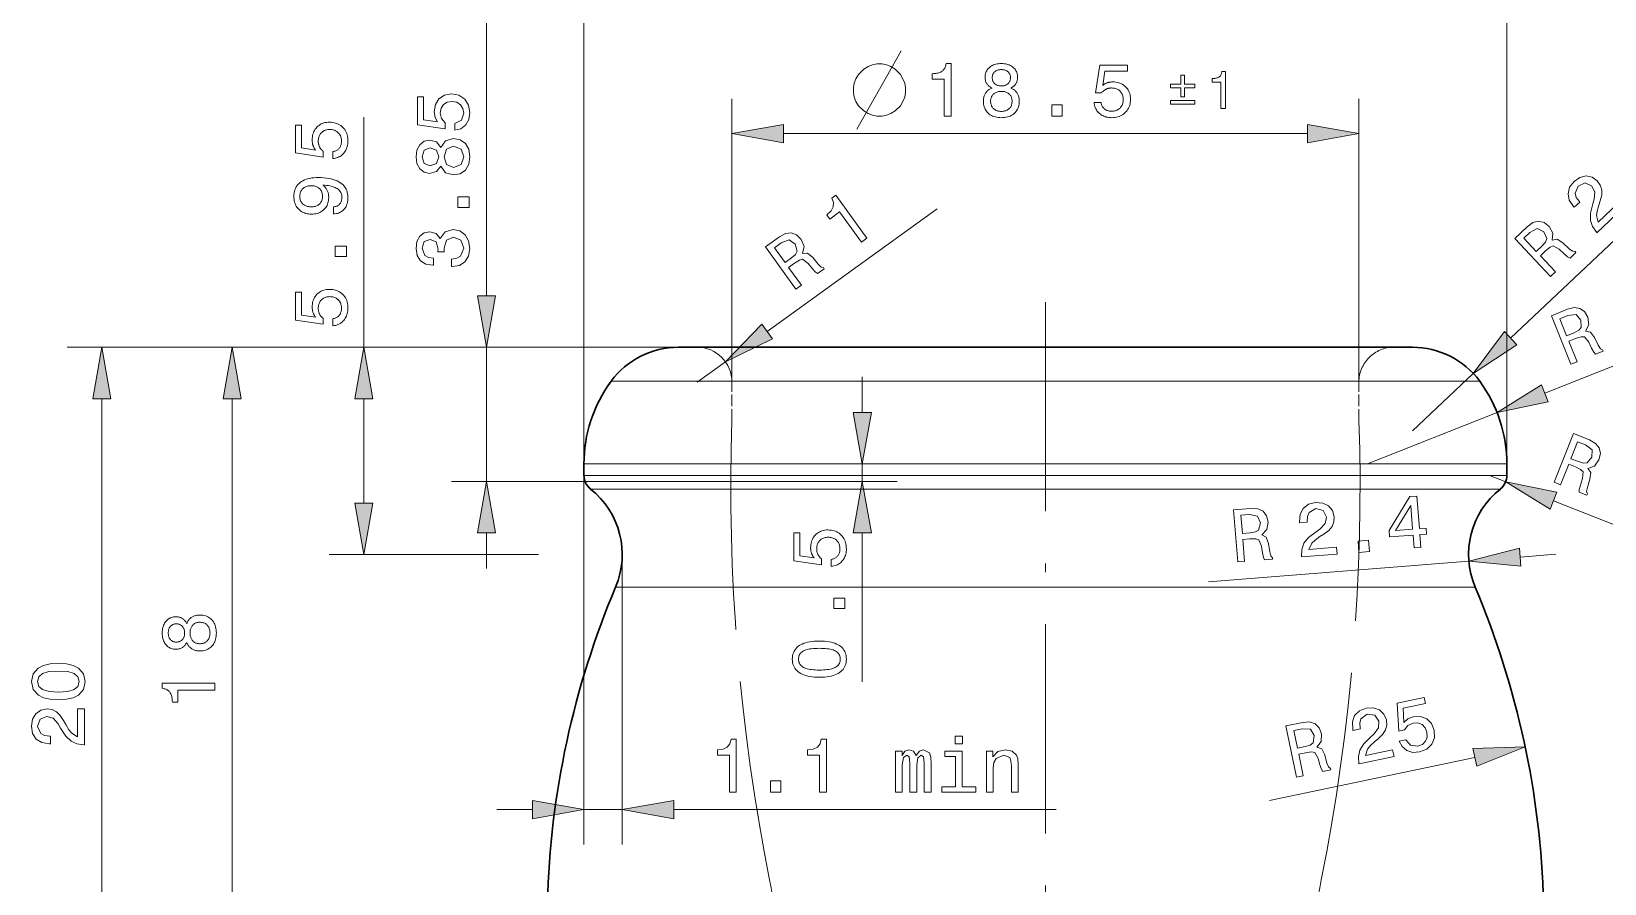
# Model space of a CAD drawing. Extents: x 0 to 420, y 0 to 594.
# Drawn here: x 281.1 to 371.4, y 472.5 to 521.4 of the extents above; entities that cross this region are included whole.
import ezdxf

# ---------------------------------------------------------------- set-up
doc = ezdxf.new("R2010")
doc.units = 0
doc.linetypes.add('DASHDOT', pattern=[18.5, 12, -3, 0.5, -3])
doc.linetypes.add('DASHED', pattern=[15, 12, -3])

msp = doc.modelspace()

# ---------------------------------------------------------------- linework, layer by layer
at = {"lineweight": 13}
for p, q in [((307.246, 506.255), (307.246, 533.715)), ((312.842, 496.601), (312.842, 525.061)), ((365.842, 496.601), (365.842, 525.061)), ((324.296, 515.565), (354.388, 515.565)), ((318.267, 503.301), (283.164, 503.301)), ((318.267, 503.301), (290.65, 503.301)), ((318.267, 503.301), (298.207, 503.301)), ((364.279, 501.351), (317.457, 501.351)), ((285.164, 466.255), (285.164, 500.347)), ((292.65, 470.255), (292.65, 500.347)), ((312.842, 495.949), (312.842, 474.759)), ((365.842, 496.601), (316.086, 496.601)), ((365.842, 495.949), (316.086, 495.949)), ((365.463, 495.164), (316.419, 495.164)), ((364.02, 489.534), (317.685, 489.534)), ((317.996, 476.759), (339.963, 476.759))]:
    msp.add_line(p, q, dxfattribs=at)
at = {"lineweight": 13, "ltscale": 0.406588}
for p, q in [((321.342, 501.301), (321.342, 517.565)), ((357.342, 501.301), (357.342, 517.565))]:
    msp.add_line(p, q, dxfattribs=at)
at = {"lineweight": 13, "ltscale": 0.330053}
msp.add_line((300.207, 503.301), (300.207, 516.503), dxfattribs=at)
at = {"lineweight": 13, "ltscale": 0.424964}
msp.add_line((366.055, 503.824), (378.416, 515.493), dxfattribs=at)
at = {"lineweight": 13, "ltscale": 0.301139}
for p, q in [((323.359, 504.2), (333.127, 511.249)), ((363.998, 479.758), (352.21, 477.281))]:
    msp.add_line(p, q, dxfattribs=at)
at = {"linetype": 'DASHDOT', "lineweight": 13}
msp.add_line((339.342, 505.898), (339.342, 461.373), dxfattribs=at)
at = {"lineweight": 13, "ltscale": 0.30114}
msp.add_line((368.017, 500.659), (379.206, 505.12), dxfattribs=at)
at = {"lineweight": 13, "ltscale": 0.325521}
msp.add_line((318.267, 503.301), (305.246, 503.301), dxfattribs=at)
at = {"lineweight": 13, "ltscale": 0.1925}
msp.add_line((307.246, 495.601), (307.246, 503.301), dxfattribs=at)
at = {"lineweight": 30, "ltscale": 0.064499}
msp.add_line((320.847, 503.301), (318.267, 503.301), dxfattribs=at)
at = {"lineweight": 30}
msp.add_line((360.417, 503.301), (320.847, 503.301), dxfattribs=at)
at = {"lineweight": 13, "ltscale": 0.05}
msp.add_line((319.342, 501.301), (320.964, 502.471), dxfattribs=at)
at = {"lineweight": 13, "ltscale": 0.076318}
msp.add_line((317.457, 501.351), (314.405, 501.351), dxfattribs=at)
at = {"lineweight": 13, "ltscale": 0.05114}
msp.add_line((328.827, 499.555), (328.827, 501.601), dxfattribs=at)
at = {"lineweight": 13, "ltscale": 0.12}
msp.add_line((360.417, 498.501), (363.907, 501.796), dxfattribs=at)
at = {"linetype": 'DASHED', "lineweight": 13, "ltscale": 0.055308}
for p, q in [((321.342, 499.089), (321.342, 501.301)), ((357.342, 499.089), (357.342, 501.301))]:
    msp.add_line(p, q, dxfattribs=at)
at = {"lineweight": 13, "ltscale": 0.149779}
msp.add_line((300.207, 494.355), (300.207, 500.347), dxfattribs=at)
at = {"lineweight": 13, "ltscale": 0.2}
msp.add_line((357.842, 496.601), (365.273, 499.564), dxfattribs=at)
at = {"lineweight": 13, "ltscale": 0.081101}
for p, q in [((316.086, 496.601), (312.842, 496.601)), ((316.086, 495.949), (312.842, 495.949))]:
    msp.add_line(p, q, dxfattribs=at)
at = {"lineweight": 30, "ltscale": 0.016312}
for p, q in [((312.842, 495.949), (312.842, 496.601)), ((365.842, 495.949), (365.842, 496.601))]:
    msp.add_line(p, q, dxfattribs=at)
at = {"lineweight": 13, "ltscale": 0.025}
for p, q in [((328.827, 495.601), (328.827, 496.601)), ((364.842, 495.949), (365.772, 495.581))]:
    msp.add_line(p, q, dxfattribs=at)
at = {"lineweight": 13, "ltscale": 0.189893}
msp.add_line((312.842, 495.601), (305.246, 495.601), dxfattribs=at)
at = {"lineweight": 13, "ltscale": 0.449615}
msp.add_line((312.842, 495.601), (330.827, 495.601), dxfattribs=at)
at = {"lineweight": 13, "ltscale": 0.079941}
msp.add_line((316.419, 495.164), (313.221, 495.164), dxfattribs=at)
at = {"lineweight": 13, "ltscale": 0.313847}
msp.add_line((368.519, 494.494), (380.193, 489.877), dxfattribs=at)
at = {"lineweight": 13, "ltscale": 0.051139}
for p, q in [((307.246, 490.601), (307.246, 492.647)), ((368.641, 491.417), (366.602, 491.256)), ((307.842, 476.759), (309.888, 476.759))]:
    msp.add_line(p, q, dxfattribs=at)
at = {"lineweight": 13, "ltscale": 0.213688}
msp.add_line((328.827, 484.099), (328.827, 492.647), dxfattribs=at)
at = {"lineweight": 13, "ltscale": 0.300869}
msp.add_line((310.242, 491.401), (298.207, 491.401), dxfattribs=at)
at = {"lineweight": 13, "ltscale": 0.416045}
msp.add_line((315.042, 491.401), (315.042, 474.759), dxfattribs=at)
at = {"lineweight": 13, "ltscale": 0.375}
msp.add_line((363.657, 491.024), (348.703, 489.845), dxfattribs=at)
at = {"lineweight": 13, "ltscale": 0.075526}
msp.add_line((317.685, 489.534), (314.664, 489.534), dxfattribs=at)
at = {"lineweight": 13, "ltscale": 0.055}
msp.add_line((312.842, 476.759), (315.042, 476.759), dxfattribs=at)
at = {"lineweight": 13}
for points in [[(328.513, 515.815), (330.213, 518.815), (331.063, 520.315)], [(372.505, 511.288), (371.01, 509.876), (371, 509.886), (370.753, 510.224), (370.632, 510.579), (370.637, 510.999), (370.765, 511.533), (370.846, 511.801), (370.884, 512.225), (370.706, 512.56), (370.327, 512.735), (369.922, 512.557), (369.754, 512.14), (369.825, 511.901), (369.999, 511.662), (370.024, 511.636), (369.707, 511.338), (369.665, 511.383), (369.423, 511.737), (369.348, 512.113), (369.438, 512.483), (369.693, 512.819), (370.028, 513.05), (370.385, 513.133), (370.731, 513.067), (371.029, 512.851), (371.199, 512.611), (371.284, 512.344), (371.283, 512.044), (371.198, 511.708), (371.112, 511.449), (371.019, 511.114), (370.985, 510.86), (371.074, 510.476), (372.236, 511.573)]]:
    msp.add_lwpolyline(points, dxfattribs=at)
for points in [[(329.963, 519.565), (329.663, 519.565), (329.413, 519.515), (329.163, 519.415), (328.913, 519.265), (328.613, 518.965), (328.463, 518.715), (328.363, 518.465), (328.313, 518.215), (328.313, 517.915), (328.363, 517.665), (328.463, 517.415), (328.613, 517.165), (328.913, 516.865), (329.163, 516.715), (329.413, 516.615), (329.663, 516.565), (329.963, 516.565), (330.213, 516.615), (330.463, 516.715), (330.713, 516.865), (331.013, 517.165), (331.163, 517.415), (331.263, 517.665), (331.313, 517.915), (331.313, 518.215), (331.263, 518.465), (331.163, 518.715), (331.013, 518.965), (330.713, 519.265), (330.463, 519.415), (330.213, 519.515)], [(333.536, 516.565), (333.536, 518.698), (332.836, 518.698), (332.836, 519.004), (332.911, 519.006), (332.983, 519.011), (333.05, 519.019), (333.113, 519.03), (333.173, 519.042), (333.228, 519.058), (333.279, 519.076), (333.327, 519.097), (333.37, 519.12), (333.41, 519.146), (333.446, 519.175), (333.479, 519.207), (333.509, 519.243), (333.536, 519.281), (333.56, 519.323), (333.581, 519.369), (333.599, 519.417), (333.614, 519.47), (333.626, 519.525), (333.635, 519.583), (333.928, 519.583), (333.928, 516.565)], [(336.275, 518.179), (336.236, 518.198), (336.2, 518.218), (336.165, 518.24), (336.132, 518.262), (336.101, 518.286), (336.073, 518.312), (336.046, 518.338), (336.021, 518.366), (335.998, 518.396), (335.978, 518.426), (335.959, 518.458), (335.942, 518.491), (335.927, 518.526), (335.914, 518.562), (335.903, 518.6), (335.894, 518.639), (335.887, 518.68), (335.882, 518.722), (335.879, 518.765), (335.878, 518.81), (335.881, 518.877), (335.889, 518.942), (335.902, 519.004), (335.92, 519.064), (335.943, 519.121), (335.971, 519.176), (336.005, 519.228), (336.044, 519.277), (336.088, 519.324), (336.137, 519.368), (336.19, 519.409), (336.246, 519.446), (336.306, 519.478), (336.368, 519.506), (336.434, 519.53), (336.503, 519.549), (336.575, 519.564), (336.65, 519.575), (336.729, 519.581), (336.81, 519.583), (336.892, 519.581), (336.971, 519.575), (337.046, 519.564), (337.118, 519.549), (337.187, 519.53), (337.253, 519.506), (337.316, 519.478), (337.375, 519.446), (337.431, 519.409), (337.484, 519.368), (337.533, 519.324), (337.576, 519.277), (337.615, 519.228), (337.648, 519.176), (337.676, 519.121), (337.699, 519.064), (337.717, 519.004), (337.73, 518.942), (337.737, 518.877), (337.74, 518.81), (337.739, 518.765), (337.736, 518.721), (337.731, 518.679), (337.725, 518.638), (337.716, 518.598), (337.705, 518.561), (337.693, 518.524), (337.678, 518.489), (337.661, 518.456), (337.643, 518.424), (337.623, 518.393), (337.6, 518.364), (337.576, 518.336), (337.549, 518.31), (337.52, 518.285), (337.49, 518.261), (337.457, 518.239), (337.422, 518.218), (337.385, 518.198), (337.346, 518.179), (337.394, 518.16), (337.44, 518.138), (337.483, 518.115), (337.524, 518.089), (337.562, 518.062), (337.598, 518.032), (337.632, 518.001), (337.663, 517.968), (337.692, 517.932), (337.718, 517.895), (337.742, 517.856), (337.763, 517.815), (337.782, 517.772), (337.798, 517.727), (337.812, 517.681), (337.823, 517.633), (337.832, 517.584), (337.838, 517.533), (337.842, 517.479), (337.843, 517.425), (337.841, 517.34), (337.832, 517.259), (337.818, 517.181), (337.799, 517.107), (337.773, 517.036), (337.743, 516.969), (337.706, 516.905), (337.665, 516.845), (337.617, 516.788), (337.564, 516.735), (337.506, 516.686), (337.444, 516.643), (337.379, 516.604), (337.309, 516.571), (337.236, 516.542), (337.159, 516.519), (337.077, 516.501), (336.992, 516.488), (336.903, 516.481), (336.81, 516.478), (336.717, 516.481), (336.628, 516.488), (336.543, 516.501), (336.462, 516.519), (336.385, 516.542), (336.312, 516.571), (336.242, 516.604), (336.177, 516.643), (336.115, 516.686), (336.058, 516.735), (336.005, 516.788), (335.957, 516.845), (335.916, 516.905), (335.88, 516.969), (335.849, 517.036), (335.824, 517.107), (335.804, 517.181), (335.791, 517.259), (335.782, 517.34), (335.779, 517.425), (335.781, 517.479), (335.784, 517.533), (335.791, 517.584), (335.799, 517.633), (335.811, 517.681), (335.825, 517.727), (335.841, 517.772), (335.86, 517.815), (335.881, 517.856), (335.905, 517.895), (335.931, 517.932), (335.96, 517.968), (335.991, 518.001), (336.024, 518.032), (336.06, 518.062), (336.098, 518.089), (336.139, 518.115), (336.182, 518.138), (336.227, 518.16)], [(342.138, 517.347), (342.538, 517.347), (342.547, 517.301), (342.558, 517.257), (342.571, 517.215), (342.587, 517.176), (342.605, 517.138), (342.626, 517.103), (342.649, 517.069), (342.675, 517.038), (342.703, 517.008), (342.733, 516.981), (342.766, 516.956), (342.801, 516.933), (342.837, 516.914), (342.875, 516.897), (342.914, 516.882), (342.956, 516.87), (342.999, 516.861), (343.044, 516.854), (343.091, 516.85), (343.139, 516.849), (343.198, 516.851), (343.255, 516.856), (343.309, 516.866), (343.361, 516.878), (343.411, 516.895), (343.458, 516.915), (343.503, 516.939), (343.546, 516.966), (343.586, 516.998), (343.624, 517.033), (343.659, 517.07), (343.69, 517.111), (343.718, 517.153), (343.741, 517.198), (343.762, 517.245), (343.778, 517.294), (343.791, 517.346), (343.8, 517.4), (343.806, 517.457), (343.807, 517.515), (343.806, 517.575), (343.8, 517.633), (343.791, 517.688), (343.778, 517.74), (343.762, 517.79), (343.742, 517.837), (343.719, 517.882), (343.691, 517.925), (343.661, 517.965), (343.626, 518.002), (343.589, 518.037), (343.549, 518.068), (343.506, 518.095), (343.461, 518.118), (343.414, 518.138), (343.364, 518.155), (343.311, 518.167), (343.257, 518.176), (343.199, 518.182), (343.139, 518.184), (343.104, 518.183), (343.07, 518.181), (343.037, 518.177), (343.004, 518.172), (342.972, 518.166), (342.94, 518.159), (342.909, 518.15), (342.879, 518.139), (342.849, 518.127), (342.82, 518.114), (342.791, 518.099), (342.763, 518.084), (342.736, 518.066), (342.71, 518.048), (342.685, 518.028), (342.66, 518.006), (342.636, 517.984), (342.612, 517.96), (342.59, 517.934), (342.568, 517.907), (342.224, 517.907), (342.46, 519.497), (344.063, 519.497), (344.063, 519.143), (342.749, 519.143), (342.629, 518.335), (342.651, 518.354), (342.674, 518.372), (342.697, 518.388), (342.721, 518.404), (342.746, 518.419), (342.772, 518.433), (342.799, 518.446), (342.826, 518.458), (342.854, 518.469), (342.883, 518.48), (342.913, 518.489), (342.943, 518.498), (342.973, 518.505), (343.004, 518.512), (343.036, 518.517), (343.068, 518.521), (343.101, 518.525), (343.134, 518.527), (343.168, 518.529), (343.202, 518.529), (343.293, 518.527), (343.38, 518.518), (343.463, 518.505), (343.543, 518.486), (343.619, 518.461), (343.692, 518.431), (343.76, 518.395), (343.826, 518.354), (343.887, 518.307), (343.946, 518.255), (343.999, 518.199), (344.047, 518.139), (344.089, 518.076), (344.126, 518.009), (344.157, 517.939), (344.182, 517.865), (344.202, 517.788), (344.216, 517.708), (344.224, 517.624), (344.227, 517.536), (344.224, 517.444), (344.215, 517.355), (344.2, 517.269), (344.179, 517.187), (344.152, 517.109), (344.12, 517.034), (344.081, 516.963), (344.036, 516.896), (343.985, 516.832), (343.929, 516.771), (343.867, 516.715), (343.802, 516.666), (343.734, 516.622), (343.661, 516.584), (343.585, 516.551), (343.506, 516.525), (343.423, 516.504), (343.336, 516.49), (343.246, 516.481), (343.152, 516.478), (343.069, 516.48), (342.988, 516.488), (342.911, 516.5), (342.836, 516.516), (342.764, 516.538), (342.695, 516.564), (342.629, 516.595), (342.566, 516.631), (342.506, 516.672), (342.449, 516.717), (342.395, 516.767), (342.347, 516.819), (342.303, 516.875), (342.265, 516.933), (342.231, 516.994), (342.203, 517.059), (342.179, 517.126), (342.16, 517.197), (342.147, 517.27)], [(336.29, 518.776), (336.291, 518.734), (336.295, 518.693), (336.302, 518.655), (336.312, 518.617), (336.325, 518.582), (336.341, 518.548), (336.359, 518.516), (336.381, 518.486), (336.405, 518.457), (336.432, 518.43), (336.461, 518.405), (336.493, 518.383), (336.526, 518.364), (336.561, 518.347), (336.598, 518.332), (336.636, 518.32), (336.677, 518.311), (336.72, 518.305), (336.764, 518.301), (336.81, 518.3), (336.857, 518.301), (336.902, 518.305), (336.945, 518.311), (336.986, 518.32), (337.025, 518.332), (337.062, 518.347), (337.097, 518.364), (337.13, 518.383), (337.161, 518.405), (337.191, 518.43), (337.218, 518.457), (337.242, 518.486), (337.263, 518.516), (337.282, 518.548), (337.298, 518.582), (337.31, 518.617), (337.32, 518.655), (337.327, 518.693), (337.332, 518.734), (337.333, 518.776), (337.332, 518.818), (337.328, 518.858), (337.321, 518.897), (337.311, 518.933), (337.298, 518.968), (337.283, 519.001), (337.265, 519.032), (337.244, 519.061), (337.22, 519.089), (337.194, 519.114), (337.165, 519.138), (337.134, 519.159), (337.101, 519.177), (337.066, 519.193), (337.029, 519.207), (336.989, 519.218), (336.948, 519.227), (336.904, 519.233), (336.858, 519.237), (336.81, 519.238), (336.763, 519.237), (336.717, 519.233), (336.674, 519.227), (336.633, 519.218), (336.594, 519.207), (336.557, 519.193), (336.521, 519.177), (336.488, 519.159), (336.458, 519.138), (336.429, 519.114), (336.402, 519.089), (336.379, 519.061), (336.358, 519.032), (336.34, 519.001), (336.324, 518.968), (336.312, 518.933), (336.302, 518.897), (336.295, 518.858), (336.291, 518.818)], [(347.116, 517.673), (347.116, 518.197), (346.516, 518.197), (346.516, 518.402), (347.116, 518.402), (347.116, 518.921), (347.324, 518.921), (347.324, 518.402), (347.923, 518.402), (347.923, 518.197), (347.324, 518.197), (347.324, 517.673)], [(349.406, 517.015), (349.406, 518.508), (348.916, 518.508), (348.916, 518.722), (348.969, 518.724), (349.018, 518.727), (349.065, 518.733), (349.11, 518.74), (349.151, 518.749), (349.19, 518.76), (349.226, 518.773), (349.259, 518.787), (349.29, 518.803), (349.317, 518.822), (349.343, 518.842), (349.366, 518.864), (349.387, 518.889), (349.406, 518.916), (349.422, 518.946), (349.437, 518.978), (349.45, 519.012), (349.46, 519.048), (349.469, 519.087), (349.475, 519.128), (349.68, 519.128), (349.68, 517.015)], [(305.439, 515.754), (305.439, 516.146), (305.809, 516.339), (305.942, 516.743), (305.896, 517.013), (305.757, 517.224), (305.542, 517.361), (305.269, 517.406), (304.992, 517.361), (304.777, 517.226), (304.64, 517.016), (304.594, 516.743), (304.664, 516.425), (304.873, 516.175), (304.873, 515.841), (303.29, 516.07), (303.29, 517.667), (303.638, 517.667), (303.638, 516.355), (304.441, 516.236), (304.296, 516.491), (304.246, 516.812), (304.314, 517.231), (304.519, 517.559), (304.835, 517.771), (305.235, 517.841), (305.661, 517.767), (305.998, 517.543), (306.217, 517.2), (306.29, 516.767), (306.231, 516.38), (306.055, 516.065), (305.784, 515.848)], [(336.195, 517.433), (336.196, 517.379), (336.201, 517.328), (336.21, 517.279), (336.221, 517.232), (336.236, 517.188), (336.254, 517.146), (336.276, 517.106), (336.301, 517.068), (336.329, 517.033), (336.36, 517), (336.395, 516.97), (336.431, 516.943), (336.47, 516.919), (336.512, 516.898), (336.555, 516.88), (336.602, 516.866), (336.65, 516.855), (336.701, 516.847), (336.755, 516.842), (336.81, 516.841), (336.866, 516.842), (336.92, 516.847), (336.971, 516.855), (337.02, 516.866), (337.067, 516.88), (337.111, 516.898), (337.152, 516.919), (337.191, 516.943), (337.228, 516.97), (337.263, 517), (337.294, 517.033), (337.322, 517.068), (337.347, 517.106), (337.368, 517.146), (337.387, 517.188), (337.402, 517.232), (337.413, 517.279), (337.421, 517.328), (337.426, 517.379), (337.428, 517.433), (337.426, 517.483), (337.421, 517.531), (337.413, 517.577), (337.402, 517.62), (337.387, 517.662), (337.369, 517.701), (337.347, 517.738), (337.323, 517.773), (337.295, 517.806), (337.264, 517.837), (337.229, 517.865), (337.193, 517.89), (337.154, 517.913), (337.112, 517.932), (337.068, 517.948), (337.021, 517.962), (336.972, 517.972), (336.921, 517.979), (336.867, 517.984), (336.81, 517.985), (336.754, 517.984), (336.701, 517.979), (336.649, 517.972), (336.6, 517.962), (336.554, 517.948), (336.51, 517.932), (336.469, 517.913), (336.43, 517.89), (336.393, 517.865), (336.359, 517.837), (336.328, 517.806), (336.3, 517.773), (336.275, 517.738), (336.254, 517.701), (336.236, 517.662), (336.221, 517.62), (336.21, 517.577), (336.201, 517.531), (336.196, 517.483)], [(339.711, 516.565), (339.711, 517.208), (340.308, 517.208), (340.308, 516.565)], [(346.516, 517.468), (347.923, 517.468), (347.923, 517.26), (346.516, 517.26)], [(298.425, 514.13), (298.425, 514.53), (298.471, 514.539), (298.515, 514.55), (298.556, 514.563), (298.596, 514.579), (298.633, 514.597), (298.669, 514.618), (298.703, 514.641), (298.734, 514.667), (298.763, 514.695), (298.791, 514.725), (298.816, 514.758), (298.838, 514.792), (298.858, 514.829), (298.875, 514.867), (298.89, 514.906), (298.901, 514.948), (298.911, 514.991), (298.917, 515.036), (298.921, 515.083), (298.923, 515.131), (298.921, 515.19), (298.915, 515.247), (298.906, 515.301), (298.893, 515.353), (298.877, 515.403), (298.857, 515.45), (298.833, 515.495), (298.805, 515.538), (298.774, 515.578), (298.739, 515.616), (298.701, 515.651), (298.661, 515.682), (298.619, 515.71), (298.574, 515.733), (298.527, 515.754), (298.477, 515.77), (298.426, 515.783), (298.371, 515.792), (298.315, 515.798), (298.256, 515.799), (298.196, 515.798), (298.139, 515.792), (298.084, 515.783), (298.032, 515.77), (297.982, 515.754), (297.934, 515.734), (297.889, 515.711), (297.847, 515.683), (297.807, 515.653), (297.769, 515.618), (297.735, 515.581), (297.704, 515.541), (297.677, 515.498), (297.653, 515.453), (297.633, 515.406), (297.617, 515.356), (297.604, 515.303), (297.595, 515.248), (297.59, 515.191), (297.588, 515.131), (297.589, 515.096), (297.591, 515.062), (297.594, 515.029), (297.599, 514.996), (297.605, 514.964), (297.613, 514.932), (297.622, 514.901), (297.633, 514.871), (297.644, 514.841), (297.658, 514.812), (297.672, 514.783), (297.688, 514.755), (297.705, 514.728), (297.724, 514.702), (297.744, 514.677), (297.765, 514.652), (297.788, 514.628), (297.812, 514.604), (297.838, 514.582), (297.864, 514.56), (297.864, 514.216), (296.275, 514.452), (296.275, 516.055), (296.629, 516.055), (296.629, 514.741), (297.436, 514.621), (297.418, 514.643), (297.4, 514.665), (297.383, 514.689), (297.368, 514.713), (297.353, 514.738), (297.339, 514.764), (297.326, 514.791), (297.314, 514.818), (297.302, 514.846), (297.292, 514.875), (297.282, 514.905), (297.274, 514.935), (297.267, 514.965), (297.26, 514.996), (297.255, 515.028), (297.25, 515.06), (297.247, 515.093), (297.244, 515.126), (297.243, 515.16), (297.242, 515.194), (297.245, 515.285), (297.253, 515.372), (297.267, 515.455), (297.286, 515.535), (297.311, 515.611), (297.341, 515.684), (297.377, 515.752), (297.418, 515.818), (297.464, 515.879), (297.516, 515.938), (297.573, 515.991), (297.633, 516.039), (297.696, 516.081), (297.763, 516.118), (297.833, 516.149), (297.907, 516.174), (297.984, 516.194), (298.064, 516.208), (298.148, 516.216), (298.235, 516.219), (298.328, 516.216), (298.417, 516.207), (298.503, 516.192), (298.584, 516.171), (298.663, 516.144), (298.737, 516.112), (298.809, 516.073), (298.876, 516.028), (298.94, 515.977), (299.001, 515.921), (299.056, 515.859), (299.106, 515.794), (299.15, 515.725), (299.188, 515.653), (299.22, 515.577), (299.247, 515.498), (299.267, 515.415), (299.282, 515.328), (299.291, 515.238), (299.294, 515.144), (299.291, 515.06), (299.284, 514.98), (299.272, 514.903), (299.255, 514.828), (299.234, 514.756), (299.207, 514.687), (299.176, 514.621), (299.14, 514.558), (299.1, 514.498), (299.054, 514.441), (299.005, 514.387), (298.953, 514.339), (298.897, 514.295), (298.839, 514.257), (298.777, 514.223), (298.713, 514.195), (298.645, 514.171), (298.575, 514.152), (298.502, 514.138)], [(324.296, 516.085), (321.342, 515.565), (324.296, 515.044)], [(354.388, 515.044), (357.342, 515.565), (354.388, 516.085)], [(304.623, 513.697), (304.374, 513.381), (303.985, 513.276), (303.67, 513.342), (303.42, 513.541), (303.257, 513.847), (303.203, 514.234), (303.257, 514.621), (303.42, 514.926), (303.67, 515.123), (303.985, 515.189), (304.376, 515.085), (304.623, 514.766), (304.902, 515.147), (305.362, 515.276), (305.743, 515.205), (306.038, 514.993), (306.227, 514.662), (306.29, 514.231), (306.227, 513.801), (306.038, 513.47), (305.743, 513.259), (305.362, 513.189), (304.902, 513.318)], [(304.021, 513.711), (304.374, 513.853), (304.507, 514.231), (304.374, 514.612), (304.021, 514.754), (303.676, 514.615), (303.551, 514.231), (303.676, 513.85)], [(305.357, 513.624), (305.785, 513.787), (305.942, 514.231), (305.785, 514.678), (305.357, 514.841), (304.958, 514.679), (304.811, 514.231), (304.958, 513.786)], [(298.465, 510.965), (298.465, 511.362), (298.509, 511.365), (298.551, 511.371), (298.592, 511.38), (298.63, 511.391), (298.666, 511.405), (298.7, 511.422), (298.732, 511.441), (298.763, 511.463), (298.791, 511.487), (298.817, 511.514), (298.841, 511.544), (298.863, 511.575), (298.882, 511.609), (298.898, 511.645), (298.912, 511.682), (298.923, 511.722), (298.932, 511.764), (298.939, 511.808), (298.942, 511.853), (298.944, 511.901), (298.941, 511.966), (298.933, 512.027), (298.919, 512.085), (298.901, 512.14), (298.876, 512.192), (298.847, 512.241), (298.812, 512.286), (298.772, 512.329), (298.726, 512.369), (298.675, 512.405), (298.618, 512.439), (298.556, 512.469), (298.488, 512.497), (298.415, 512.522), (298.336, 512.544), (298.251, 512.563), (298.161, 512.579), (298.065, 512.592), (297.963, 512.602), (297.856, 512.61), (297.888, 512.584), (297.918, 512.557), (297.947, 512.529), (297.975, 512.5), (298, 512.469), (298.024, 512.438), (298.047, 512.406), (298.068, 512.372), (298.087, 512.338), (298.105, 512.302), (298.121, 512.265), (298.135, 512.228), (298.148, 512.189), (298.159, 512.15), (298.168, 512.11), (298.175, 512.069), (298.181, 512.027), (298.186, 511.985), (298.188, 511.941), (298.189, 511.897), (298.186, 511.814), (298.178, 511.733), (298.164, 511.656), (298.145, 511.582), (298.121, 511.511), (298.091, 511.444), (298.055, 511.379), (298.014, 511.318), (297.968, 511.26), (297.916, 511.206), (297.86, 511.155), (297.8, 511.11), (297.736, 511.07), (297.67, 511.036), (297.599, 511.006), (297.526, 510.982), (297.448, 510.964), (297.368, 510.951), (297.284, 510.943), (297.196, 510.94), (297.108, 510.943), (297.023, 510.951), (296.942, 510.965), (296.864, 510.985), (296.789, 511.01), (296.718, 511.041), (296.65, 511.078), (296.586, 511.12), (296.525, 511.168), (296.468, 511.221), (296.414, 511.279), (296.367, 511.341), (296.325, 511.406), (296.289, 511.474), (296.258, 511.546), (296.233, 511.622), (296.213, 511.701), (296.199, 511.783), (296.191, 511.869), (296.188, 511.958), (296.192, 512.061), (296.203, 512.158), (296.221, 512.251), (296.247, 512.339), (296.279, 512.422), (296.32, 512.5), (296.367, 512.573), (296.422, 512.641), (296.484, 512.704), (296.553, 512.763), (296.629, 512.816), (296.712, 512.863), (296.801, 512.905), (296.896, 512.941), (296.998, 512.972), (297.107, 512.997), (297.222, 513.017), (297.343, 513.031), (297.471, 513.039), (297.605, 513.042), (297.764, 513.039), (297.915, 513.03), (298.058, 513.015), (298.195, 512.994), (298.323, 512.968), (298.445, 512.935), (298.558, 512.896), (298.665, 512.852), (298.764, 512.801), (298.855, 512.745), (298.938, 512.683), (299.013, 512.616), (299.079, 512.543), (299.136, 512.466), (299.184, 512.384), (299.223, 512.297), (299.254, 512.204), (299.276, 512.107), (299.289, 512.005), (299.294, 511.897), (299.291, 511.814), (299.285, 511.734), (299.273, 511.657), (299.258, 511.584), (299.237, 511.514), (299.212, 511.448), (299.183, 511.386), (299.149, 511.326), (299.111, 511.271), (299.068, 511.218), (299.021, 511.17), (298.972, 511.127), (298.919, 511.089), (298.863, 511.056), (298.805, 511.029), (298.743, 511.006), (298.678, 510.988), (298.61, 510.975), (298.539, 510.968)], [(297.192, 511.357), (297.249, 511.359), (297.303, 511.364), (297.356, 511.372), (297.406, 511.383), (297.453, 511.398), (297.499, 511.415), (297.542, 511.436), (297.582, 511.461), (297.621, 511.488), (297.657, 511.519), (297.69, 511.552), (297.719, 511.587), (297.745, 511.625), (297.768, 511.664), (297.787, 511.706), (297.803, 511.75), (297.815, 511.796), (297.824, 511.844), (297.829, 511.893), (297.831, 511.946), (297.829, 512.003), (297.824, 512.059), (297.815, 512.111), (297.803, 512.161), (297.788, 512.209), (297.769, 512.254), (297.746, 512.296), (297.721, 512.336), (297.691, 512.374), (297.659, 512.408), (297.623, 512.44), (297.585, 512.469), (297.544, 512.494), (297.501, 512.516), (297.455, 512.534), (297.407, 512.549), (297.356, 512.561), (297.302, 512.569), (297.246, 512.574), (297.188, 512.576), (297.128, 512.574), (297.072, 512.569), (297.018, 512.561), (296.966, 512.549), (296.917, 512.534), (296.87, 512.516), (296.826, 512.494), (296.784, 512.469), (296.745, 512.44), (296.708, 512.408), (296.674, 512.374), (296.644, 512.337), (296.617, 512.297), (296.594, 512.256), (296.574, 512.212), (296.558, 512.166), (296.546, 512.117), (296.537, 512.067), (296.532, 512.014), (296.53, 511.958), (296.532, 511.905), (296.537, 511.854), (296.546, 511.806), (296.559, 511.759), (296.575, 511.714), (296.595, 511.672), (296.619, 511.632), (296.646, 511.593), (296.677, 511.557), (296.712, 511.523), (296.75, 511.491), (296.79, 511.463), (296.832, 511.438), (296.876, 511.417), (296.923, 511.399), (296.972, 511.384), (297.024, 511.372), (297.077, 511.364), (297.133, 511.359)], [(306.246, 511.32), (305.594, 511.32), (305.594, 511.928), (306.246, 511.928)], [(328.774, 509.341), (327.527, 511.069), (326.963, 510.661), (326.785, 510.908), (327.032, 511.137), (327.16, 511.363), (327.172, 511.602), (327.073, 511.867), (327.31, 512.038), (329.091, 509.57)], [(368.346, 507.362), (366.286, 509.543), (367.006, 510.222), (367.332, 510.455), (367.657, 510.534), (367.972, 510.458), (368.271, 510.228), (368.484, 509.849), (368.44, 509.444), (368.729, 509.499), (369.06, 509.286), (369.417, 508.957), (369.605, 508.817), (369.75, 508.8), (369.806, 508.741), (369.464, 508.417), (369.328, 508.488), (369.127, 508.657), (368.846, 508.923), (368.498, 509.118), (368.322, 509.042), (368.062, 508.828), (367.765, 508.547), (368.63, 507.63)], [(305.246, 507.928), (305.246, 508.363), (305.54, 508.409), (305.76, 508.535), (305.942, 508.998), (305.783, 509.456), (305.346, 509.624), (304.952, 509.457), (304.811, 508.988), (304.813, 508.9), (304.82, 508.778), (304.46, 508.778), (304.463, 508.864), (304.464, 508.94), (304.352, 509.358), (304.01, 509.493), (303.669, 509.362), (303.551, 508.983), (303.716, 508.56), (303.921, 508.452), (304.203, 508.416), (304.203, 508.004), (304.173, 508.004), (303.774, 508.069), (303.466, 508.262), (303.269, 508.565), (303.203, 508.957), (303.255, 509.367), (303.412, 509.674), (303.663, 509.865), (303.996, 509.928), (304.361, 509.829), (304.591, 509.538), (304.868, 509.926), (305.332, 510.059), (305.722, 509.984), (306.027, 509.759), (306.224, 509.409), (306.29, 508.962), (306.221, 508.538), (306.014, 508.209), (305.691, 507.998), (305.277, 507.928)], [(325.017, 506.63), (323.261, 509.063), (324.064, 509.641), (324.418, 509.829), (324.75, 509.865), (325.053, 509.749), (325.318, 509.481), (325.48, 509.078), (325.384, 508.682), (325.677, 508.698), (325.977, 508.444), (326.288, 508.071), (326.456, 507.907), (326.598, 507.872), (326.646, 507.805), (326.264, 507.53), (326.139, 507.618), (325.961, 507.812), (325.718, 508.113), (325.398, 508.351), (325.213, 508.299), (324.928, 508.121), (324.597, 507.881), (325.334, 506.859)], [(324.177, 509.295), (323.782, 509.009), (324.393, 508.163), (324.765, 508.432), (324.989, 508.631), (325.091, 508.817), (324.967, 509.225), (324.624, 509.468)], [(367.164, 509.893), (366.81, 509.559), (367.526, 508.8), (367.86, 509.115), (368.055, 509.342), (368.132, 509.539), (367.956, 509.928), (367.584, 510.124)], [(299.207, 508.505), (298.564, 508.505), (298.564, 509.102), (299.207, 509.102)], [(298.425, 504.535), (298.425, 504.936), (298.471, 504.944), (298.515, 504.955), (298.556, 504.968), (298.596, 504.984), (298.633, 505.002), (298.669, 505.023), (298.703, 505.046), (298.734, 505.072), (298.763, 505.1), (298.791, 505.131), (298.816, 505.163), (298.838, 505.198), (298.858, 505.234), (298.875, 505.272), (298.89, 505.312), (298.901, 505.353), (298.911, 505.396), (298.917, 505.441), (298.921, 505.488), (298.923, 505.537), (298.921, 505.596), (298.915, 505.652), (298.906, 505.707), (298.893, 505.759), (298.877, 505.809), (298.857, 505.856), (298.833, 505.901), (298.805, 505.943), (298.774, 505.984), (298.739, 506.021), (298.701, 506.056), (298.661, 506.088), (298.619, 506.115), (298.574, 506.139), (298.527, 506.159), (298.477, 506.176), (298.426, 506.188), (298.371, 506.198), (298.315, 506.203), (298.256, 506.205), (298.196, 506.203), (298.139, 506.198), (298.084, 506.189), (298.032, 506.176), (297.982, 506.16), (297.934, 506.14), (297.889, 506.116), (297.847, 506.089), (297.807, 506.058), (297.769, 506.024), (297.735, 505.986), (297.704, 505.946), (297.677, 505.904), (297.653, 505.859), (297.633, 505.811), (297.617, 505.761), (297.604, 505.709), (297.595, 505.654), (297.59, 505.596), (297.588, 505.537), (297.589, 505.502), (297.591, 505.468), (297.594, 505.434), (297.599, 505.401), (297.605, 505.369), (297.613, 505.338), (297.622, 505.307), (297.633, 505.276), (297.644, 505.246), (297.658, 505.217), (297.672, 505.189), (297.688, 505.161), (297.705, 505.134), (297.724, 505.108), (297.744, 505.082), (297.765, 505.057), (297.788, 505.033), (297.812, 505.01), (297.838, 504.987), (297.864, 504.965), (297.864, 504.622), (296.275, 504.858), (296.275, 506.46), (296.629, 506.46), (296.629, 505.147), (297.436, 505.026), (297.418, 505.048), (297.4, 505.071), (297.383, 505.094), (297.368, 505.119), (297.353, 505.144), (297.339, 505.169), (297.326, 505.196), (297.314, 505.223), (297.302, 505.252), (297.292, 505.28), (297.282, 505.31), (297.274, 505.34), (297.267, 505.371), (297.26, 505.402), (297.255, 505.434), (297.25, 505.466), (297.247, 505.498), (297.244, 505.532), (297.243, 505.566), (297.242, 505.6), (297.245, 505.69), (297.253, 505.777), (297.267, 505.861), (297.286, 505.94), (297.311, 506.016), (297.341, 506.089), (297.377, 506.158), (297.418, 506.223), (297.464, 506.285), (297.516, 506.343), (297.573, 506.396), (297.633, 506.444), (297.696, 506.487), (297.763, 506.523), (297.833, 506.554), (297.907, 506.579), (297.984, 506.599), (298.064, 506.613), (298.148, 506.622), (298.235, 506.624), (298.328, 506.621), (298.417, 506.612), (298.503, 506.598), (298.584, 506.577), (298.663, 506.55), (298.737, 506.517), (298.809, 506.478), (298.876, 506.434), (298.94, 506.383), (299.001, 506.326), (299.056, 506.265), (299.106, 506.2), (299.15, 506.131), (299.188, 506.059), (299.22, 505.983), (299.247, 505.903), (299.267, 505.82), (299.282, 505.733), (299.291, 505.643), (299.294, 505.549), (299.291, 505.466), (299.284, 505.386), (299.272, 505.308), (299.255, 505.233), (299.234, 505.162), (299.207, 505.093), (299.176, 505.027), (299.14, 504.964), (299.1, 504.903), (299.054, 504.846), (299.005, 504.793), (298.953, 504.744), (298.897, 504.701), (298.839, 504.662), (298.777, 504.629), (298.713, 504.6), (298.645, 504.576), (298.575, 504.558), (298.502, 504.544)], [(306.725, 506.255), (307.246, 503.301), (307.767, 506.255)], [(369.502, 502.327), (368.391, 505.114), (369.31, 505.48), (369.699, 505.576), (370.03, 505.53), (370.295, 505.344), (370.488, 505.02), (370.547, 504.589), (370.357, 504.228), (370.645, 504.173), (370.875, 503.854), (371.085, 503.416), (371.209, 503.216), (371.338, 503.148), (371.368, 503.071), (370.931, 502.897), (370.83, 503.013), (370.706, 503.244), (370.543, 503.595), (370.291, 503.904), (370.099, 503.899), (369.779, 503.795), (369.399, 503.643), (369.866, 502.472)], [(369.336, 505.116), (368.883, 504.936), (369.27, 503.966), (369.696, 504.137), (369.962, 504.275), (370.106, 504.43), (370.085, 504.857), (369.811, 505.176)], [(323.055, 504.623), (320.964, 502.471), (323.664, 503.778)], [(365.698, 504.203), (363.907, 501.796), (366.413, 503.445)], [(285.685, 500.347), (285.164, 503.301), (284.643, 500.347)], [(293.171, 500.347), (292.65, 503.301), (292.129, 500.347)], [(300.728, 500.347), (300.207, 503.301), (299.686, 500.347)], [(367.824, 501.142), (365.273, 499.564), (368.21, 500.175)], [(328.306, 499.555), (328.827, 496.601), (329.347, 499.555)], [(368.561, 495.553), (369.664, 498.343), (370.584, 497.979), (370.933, 497.781), (371.142, 497.521), (371.207, 497.203), (371.125, 496.836), (370.872, 496.482), (370.487, 496.35), (370.659, 496.112), (370.607, 495.722), (370.459, 495.259), (370.412, 495.029), (370.459, 494.891), (370.429, 494.814), (369.991, 494.987), (369.997, 495.141), (370.065, 495.394), (370.187, 495.761), (370.216, 496.159), (370.073, 496.287), (369.769, 496.431), (369.388, 496.582), (368.925, 495.409)], [(370.353, 497.696), (369.9, 497.875), (369.516, 496.905), (369.943, 496.736), (370.231, 496.655), (370.443, 496.669), (370.72, 496.994), (370.74, 497.414)], [(307.767, 492.647), (307.246, 495.601), (306.725, 492.647)], [(329.347, 492.647), (328.827, 495.601), (328.306, 492.647)], [(368.711, 494.978), (365.772, 495.581), (368.328, 494.01)], [(299.686, 494.355), (300.207, 491.401), (300.728, 494.355)], [(354.037, 491.269), (354.036, 491.282), (354.055, 491.701), (354.184, 492.053), (354.451, 492.377), (354.885, 492.712), (355.116, 492.87), (355.412, 493.176), (355.484, 493.549), (355.298, 493.924), (354.871, 494.038), (354.478, 493.819), (354.384, 493.589), (354.37, 493.294), (354.373, 493.258), (353.939, 493.224), (353.935, 493.285), (353.969, 493.713), (354.146, 494.053), (354.448, 494.285), (354.857, 494.386), (355.263, 494.356), (355.594, 494.197), (355.821, 493.929), (355.918, 493.573), (355.9, 493.28), (355.798, 493.018), (355.609, 492.785), (355.333, 492.577), (355.103, 492.429), (354.821, 492.227), (354.635, 492.05), (354.463, 491.695), (356.056, 491.82), (356.087, 491.43)], [(360.508, 491.779), (360.45, 492.516), (359.106, 492.41), (359.076, 492.792), (360.267, 494.725), (360.666, 494.757), (360.813, 492.893), (361.203, 492.924), (361.23, 492.577), (360.84, 492.546), (360.898, 491.809)], [(359.449, 492.786), (360.423, 492.862), (360.316, 494.219)], [(350.385, 490.981), (350.149, 493.971), (351.135, 494.049), (351.536, 494.025), (351.838, 493.883), (352.036, 493.627), (352.124, 493.26), (352.053, 492.831), (351.764, 492.543), (352.024, 492.405), (352.148, 492.032), (352.219, 491.551), (352.278, 491.324), (352.381, 491.221), (352.388, 491.139), (351.918, 491.102), (351.857, 491.242), (351.806, 491.5), (351.754, 491.883), (351.605, 492.253), (351.42, 492.305), (351.084, 492.301), (350.676, 492.268), (350.775, 491.012)], [(351.052, 493.694), (350.567, 493.656), (350.649, 492.615), (351.106, 492.651), (351.401, 492.705), (351.585, 492.811), (351.691, 493.224), (351.524, 493.61)], [(327.044, 490.725), (327.044, 491.126), (327.09, 491.134), (327.134, 491.145), (327.176, 491.158), (327.215, 491.174), (327.253, 491.192), (327.288, 491.213), (327.322, 491.236), (327.353, 491.262), (327.383, 491.29), (327.41, 491.321), (327.435, 491.353), (327.458, 491.388), (327.477, 491.424), (327.495, 491.462), (327.509, 491.502), (327.521, 491.543), (327.53, 491.586), (327.537, 491.631), (327.541, 491.678), (327.542, 491.727), (327.54, 491.786), (327.535, 491.842), (327.525, 491.897), (327.513, 491.949), (327.496, 491.999), (327.476, 492.046), (327.452, 492.091), (327.425, 492.133), (327.393, 492.174), (327.359, 492.212), (327.321, 492.246), (327.281, 492.278), (327.238, 492.305), (327.193, 492.329), (327.146, 492.349), (327.097, 492.366), (327.045, 492.378), (326.991, 492.388), (326.934, 492.393), (326.876, 492.395), (326.816, 492.393), (326.758, 492.388), (326.704, 492.379), (326.651, 492.366), (326.601, 492.35), (326.554, 492.33), (326.509, 492.306), (326.466, 492.279), (326.426, 492.248), (326.389, 492.214), (326.354, 492.176), (326.323, 492.136), (326.296, 492.094), (326.273, 492.049), (326.253, 492.001), (326.236, 491.951), (326.224, 491.899), (326.215, 491.844), (326.209, 491.786), (326.207, 491.727), (326.208, 491.692), (326.21, 491.658), (326.214, 491.624), (326.219, 491.592), (326.225, 491.559), (326.232, 491.528), (326.242, 491.497), (326.252, 491.466), (326.264, 491.436), (326.277, 491.407), (326.292, 491.379), (326.308, 491.351), (326.325, 491.324), (326.343, 491.298), (326.363, 491.272), (326.385, 491.247), (326.407, 491.223), (326.431, 491.2), (326.457, 491.177), (326.484, 491.155), (326.484, 490.812), (324.894, 491.048), (324.894, 492.65), (325.248, 492.65), (325.248, 491.337), (326.056, 491.216), (326.037, 491.238), (326.02, 491.261), (326.003, 491.284), (325.987, 491.309), (325.972, 491.334), (325.958, 491.359), (325.945, 491.386), (325.933, 491.413), (325.922, 491.442), (325.911, 491.47), (325.902, 491.5), (325.893, 491.53), (325.886, 491.561), (325.88, 491.592), (325.874, 491.624), (325.87, 491.656), (325.866, 491.689), (325.864, 491.722), (325.862, 491.756), (325.862, 491.79), (325.864, 491.88), (325.873, 491.967), (325.886, 492.051), (325.906, 492.13), (325.93, 492.207), (325.96, 492.279), (325.996, 492.348), (326.037, 492.413), (326.084, 492.475), (326.136, 492.533), (326.192, 492.586), (326.252, 492.634), (326.316, 492.677), (326.382, 492.713), (326.453, 492.744), (326.526, 492.769), (326.603, 492.789), (326.684, 492.803), (326.767, 492.812), (326.855, 492.814), (326.947, 492.811), (327.036, 492.803), (327.122, 492.788), (327.204, 492.767), (327.282, 492.74), (327.357, 492.707), (327.428, 492.668), (327.496, 492.624), (327.56, 492.573), (327.62, 492.516), (327.676, 492.455), (327.725, 492.39), (327.769, 492.321), (327.807, 492.249), (327.84, 492.173), (327.866, 492.093), (327.887, 492.01), (327.901, 491.923), (327.91, 491.833), (327.913, 491.739), (327.911, 491.656), (327.903, 491.576), (327.891, 491.498), (327.875, 491.423), (327.853, 491.352), (327.827, 491.283), (327.796, 491.217), (327.76, 491.154), (327.719, 491.093), (327.674, 491.036), (327.624, 490.983), (327.572, 490.934), (327.517, 490.891), (327.458, 490.852), (327.397, 490.819), (327.332, 490.79), (327.265, 490.766), (327.194, 490.748), (327.121, 490.734)], [(357.344, 491.529), (357.293, 492.179), (357.899, 492.227), (357.951, 491.577)], [(366.561, 491.775), (363.657, 491.024), (366.643, 490.737)], [(327.827, 488.299), (327.184, 488.299), (327.184, 488.895), (327.827, 488.895)], [(290.035, 486.363), (290.016, 486.324), (289.996, 486.288), (289.975, 486.253), (289.952, 486.22), (289.928, 486.19), (289.903, 486.161), (289.876, 486.134), (289.848, 486.109), (289.819, 486.086), (289.788, 486.066), (289.757, 486.047), (289.723, 486.03), (289.688, 486.015), (289.652, 486.002), (289.615, 485.991), (289.575, 485.982), (289.535, 485.975), (289.493, 485.971), (289.45, 485.968), (289.405, 485.967), (289.337, 485.969), (289.272, 485.977), (289.21, 485.99), (289.15, 486.008), (289.093, 486.031), (289.039, 486.06), (288.987, 486.093), (288.937, 486.132), (288.89, 486.176), (288.846, 486.225), (288.805, 486.278), (288.769, 486.334), (288.736, 486.394), (288.708, 486.457), (288.685, 486.522), (288.665, 486.591), (288.65, 486.663), (288.64, 486.739), (288.633, 486.817), (288.631, 486.898), (288.633, 486.98), (288.64, 487.059), (288.65, 487.134), (288.665, 487.207), (288.685, 487.276), (288.708, 487.341), (288.736, 487.404), (288.769, 487.463), (288.805, 487.519), (288.846, 487.572), (288.89, 487.621), (288.937, 487.664), (288.987, 487.703), (289.039, 487.736), (289.093, 487.764), (289.15, 487.787), (289.21, 487.805), (289.272, 487.818), (289.337, 487.826), (289.405, 487.828), (289.45, 487.827), (289.494, 487.824), (289.536, 487.819), (289.577, 487.813), (289.616, 487.804), (289.654, 487.793), (289.69, 487.781), (289.725, 487.766), (289.759, 487.75), (289.791, 487.731), (289.821, 487.711), (289.85, 487.688), (289.878, 487.664), (289.905, 487.637), (289.93, 487.608), (289.954, 487.578), (289.976, 487.545), (289.997, 487.51), (290.017, 487.473), (290.035, 487.434), (290.055, 487.482), (290.076, 487.528), (290.1, 487.571), (290.125, 487.612), (290.153, 487.65), (290.182, 487.686), (290.214, 487.72), (290.247, 487.751), (290.282, 487.78), (290.32, 487.806), (290.359, 487.83), (290.4, 487.851), (290.443, 487.87), (290.487, 487.886), (290.533, 487.9), (290.581, 487.911), (290.631, 487.92), (290.682, 487.926), (290.735, 487.93), (290.79, 487.931), (290.875, 487.929), (290.956, 487.92), (291.033, 487.906), (291.108, 487.887), (291.178, 487.862), (291.246, 487.831), (291.309, 487.795), (291.369, 487.753), (291.426, 487.705), (291.479, 487.652), (291.528, 487.594), (291.572, 487.533), (291.61, 487.467), (291.644, 487.397), (291.672, 487.324), (291.695, 487.247), (291.713, 487.165), (291.726, 487.08), (291.734, 486.991), (291.736, 486.898), (291.734, 486.805), (291.726, 486.716), (291.713, 486.631), (291.695, 486.55), (291.672, 486.473), (291.644, 486.4), (291.61, 486.33), (291.572, 486.265), (291.528, 486.203), (291.479, 486.146), (291.426, 486.093), (291.369, 486.046), (291.309, 486.004), (291.246, 485.968), (291.178, 485.937), (291.108, 485.912), (291.033, 485.893), (290.956, 485.879), (290.875, 485.87), (290.79, 485.867), (290.735, 485.869), (290.682, 485.872), (290.631, 485.879), (290.581, 485.888), (290.533, 485.899), (290.487, 485.913), (290.443, 485.929), (290.4, 485.948), (290.359, 485.969), (290.32, 485.993), (290.282, 486.019), (290.247, 486.048), (290.214, 486.079), (290.182, 486.112), (290.153, 486.148), (290.125, 486.186), (290.1, 486.227), (290.076, 486.27), (290.055, 486.315)], [(289.439, 486.378), (289.481, 486.379), (289.521, 486.383), (289.56, 486.39), (289.597, 486.4), (289.632, 486.413), (289.666, 486.429), (289.698, 486.447), (289.729, 486.469), (289.757, 486.493), (289.784, 486.52), (289.809, 486.549), (289.831, 486.581), (289.851, 486.614), (289.868, 486.649), (289.882, 486.686), (289.894, 486.725), (289.903, 486.765), (289.91, 486.808), (289.914, 486.852), (289.915, 486.898), (289.914, 486.945), (289.91, 486.99), (289.903, 487.033), (289.894, 487.074), (289.882, 487.113), (289.868, 487.15), (289.851, 487.185), (289.831, 487.218), (289.809, 487.25), (289.784, 487.279), (289.757, 487.306), (289.729, 487.33), (289.698, 487.352), (289.666, 487.37), (289.632, 487.386), (289.597, 487.398), (289.56, 487.408), (289.521, 487.416), (289.481, 487.42), (289.439, 487.421), (289.396, 487.42), (289.356, 487.416), (289.318, 487.409), (289.281, 487.399), (289.246, 487.386), (289.214, 487.371), (289.182, 487.353), (289.153, 487.332), (289.126, 487.309), (289.1, 487.282), (289.077, 487.253), (289.056, 487.222), (289.037, 487.189), (289.021, 487.154), (289.008, 487.117), (288.997, 487.077), (288.988, 487.036), (288.982, 486.992), (288.978, 486.946), (288.977, 486.898), (288.978, 486.851), (288.982, 486.806), (288.988, 486.762), (288.997, 486.721), (289.008, 486.682), (289.021, 486.645), (289.037, 486.61), (289.056, 486.577), (289.077, 486.546), (289.1, 486.517), (289.126, 486.49), (289.153, 486.467), (289.182, 486.446), (289.214, 486.428), (289.246, 486.412), (289.281, 486.4), (289.318, 486.39), (289.356, 486.383), (289.396, 486.379)], [(290.781, 486.283), (290.835, 486.284), (290.887, 486.289), (290.936, 486.298), (290.982, 486.309), (291.027, 486.324), (291.069, 486.342), (291.109, 486.364), (291.146, 486.389), (291.182, 486.417), (291.215, 486.448), (291.245, 486.483), (291.272, 486.519), (291.296, 486.558), (291.317, 486.6), (291.334, 486.644), (291.348, 486.69), (291.36, 486.738), (291.368, 486.789), (291.372, 486.843), (291.374, 486.898), (291.372, 486.955), (291.368, 487.008), (291.36, 487.06), (291.348, 487.108), (291.334, 487.155), (291.317, 487.199), (291.296, 487.24), (291.272, 487.28), (291.245, 487.316), (291.215, 487.351), (291.182, 487.382), (291.146, 487.41), (291.109, 487.435), (291.069, 487.457), (291.027, 487.475), (290.982, 487.49), (290.936, 487.501), (290.887, 487.509), (290.835, 487.514), (290.781, 487.516), (290.732, 487.514), (290.684, 487.51), (290.638, 487.501), (290.594, 487.49), (290.553, 487.475), (290.514, 487.457), (290.477, 487.436), (290.441, 487.411), (290.409, 487.383), (290.378, 487.352), (290.349, 487.318), (290.324, 487.281), (290.302, 487.242), (290.283, 487.2), (290.266, 487.156), (290.253, 487.11), (290.242, 487.06), (290.235, 487.009), (290.231, 486.955), (290.229, 486.898), (290.231, 486.842), (290.235, 486.789), (290.242, 486.737), (290.253, 486.689), (290.266, 486.642), (290.283, 486.598), (290.302, 486.557), (290.324, 486.518), (290.349, 486.481), (290.378, 486.447), (290.409, 486.416), (290.441, 486.388), (290.477, 486.363), (290.514, 486.342), (290.553, 486.324), (290.594, 486.309), (290.638, 486.298), (290.684, 486.289), (290.732, 486.284)], [(326.363, 484.358), (326.215, 484.361), (326.074, 484.369), (325.94, 484.382), (325.813, 484.401), (325.693, 484.425), (325.581, 484.454), (325.476, 484.489), (325.378, 484.528), (325.288, 484.574), (325.205, 484.624), (325.129, 484.68), (325.062, 484.74), (325.002, 484.805), (324.951, 484.875), (324.907, 484.95), (324.871, 485.03), (324.843, 485.115), (324.823, 485.204), (324.812, 485.299), (324.808, 485.398), (324.811, 485.498), (324.823, 485.593), (324.843, 485.683), (324.871, 485.768), (324.906, 485.848), (324.949, 485.923), (325.001, 485.993), (325.06, 486.058), (325.127, 486.118), (325.202, 486.173), (325.284, 486.222), (325.374, 486.267), (325.472, 486.306), (325.577, 486.34), (325.689, 486.369), (325.809, 486.393), (325.937, 486.411), (326.071, 486.424), (326.214, 486.432), (326.363, 486.435), (326.513, 486.432), (326.655, 486.424), (326.789, 486.411), (326.916, 486.393), (327.035, 486.369), (327.147, 486.34), (327.252, 486.306), (327.349, 486.267), (327.439, 486.222), (327.521, 486.173), (327.595, 486.118), (327.662, 486.058), (327.721, 485.993), (327.772, 485.923), (327.815, 485.848), (327.85, 485.768), (327.878, 485.683), (327.897, 485.593), (327.909, 485.498), (327.913, 485.398), (327.909, 485.299), (327.897, 485.204), (327.878, 485.115), (327.85, 485.03), (327.814, 484.95), (327.771, 484.875), (327.72, 484.805), (327.661, 484.74), (327.594, 484.68), (327.519, 484.624), (327.436, 484.574), (327.346, 484.528), (327.249, 484.489), (327.145, 484.454), (327.033, 484.425), (326.914, 484.401), (326.787, 484.382), (326.653, 484.369), (326.512, 484.361)], [(326.363, 484.772), (326.484, 484.773), (326.598, 484.778), (326.705, 484.785), (326.806, 484.796), (326.9, 484.81), (326.988, 484.826), (327.068, 484.846), (327.143, 484.869), (327.21, 484.895), (327.271, 484.923), (327.326, 484.955), (327.375, 484.991), (327.418, 485.03), (327.455, 485.072), (327.487, 485.118), (327.513, 485.167), (327.533, 485.22), (327.547, 485.276), (327.556, 485.335), (327.559, 485.398), (327.556, 485.461), (327.547, 485.521), (327.533, 485.577), (327.513, 485.629), (327.488, 485.678), (327.456, 485.724), (327.419, 485.766), (327.377, 485.805), (327.328, 485.84), (327.274, 485.871), (327.214, 485.899), (327.147, 485.925), (327.073, 485.947), (326.992, 485.966), (326.904, 485.983), (326.81, 485.996), (326.708, 486.006), (326.6, 486.014), (326.485, 486.018), (326.363, 486.02), (326.241, 486.018), (326.126, 486.014), (326.017, 486.006), (325.916, 485.996), (325.821, 485.983), (325.733, 485.966), (325.652, 485.947), (325.578, 485.925), (325.511, 485.899), (325.451, 485.871), (325.396, 485.84), (325.348, 485.805), (325.305, 485.766), (325.268, 485.724), (325.237, 485.678), (325.211, 485.629), (325.192, 485.577), (325.177, 485.521), (325.169, 485.461), (325.166, 485.398), (325.169, 485.335), (325.177, 485.276), (325.192, 485.22), (325.212, 485.167), (325.238, 485.118), (325.27, 485.072), (325.307, 485.03), (325.35, 484.991), (325.399, 484.955), (325.454, 484.923), (325.515, 484.895), (325.582, 484.869), (325.656, 484.846), (325.737, 484.826), (325.825, 484.81), (325.919, 484.796), (326.02, 484.785), (326.128, 484.778), (326.242, 484.773)], [(282.668, 483.064), (282.203, 483.094), (281.819, 483.183), (281.516, 483.331), (281.22, 483.659), (281.121, 484.109), (281.219, 484.56), (281.513, 484.887), (281.815, 485.034), (282.2, 485.122), (282.668, 485.151), (283.133, 485.122), (283.517, 485.034), (283.818, 484.887), (284.11, 484.56), (284.208, 484.109), (284.11, 483.659), (283.816, 483.331), (283.514, 483.183), (283.131, 483.094)], [(282.666, 483.499), (283.202, 483.536), (283.572, 483.647), (283.788, 483.837), (283.86, 484.109), (283.789, 484.383), (283.576, 484.571), (283.206, 484.68), (282.666, 484.716), (282.123, 484.68), (281.753, 484.571), (281.54, 484.383), (281.469, 484.109), (281.541, 483.837), (281.756, 483.647), (282.128, 483.536)], [(291.65, 483.624), (289.517, 483.624), (289.517, 482.924), (289.211, 482.924), (289.208, 483), (289.203, 483.071), (289.195, 483.138), (289.185, 483.201), (289.172, 483.261), (289.157, 483.316), (289.138, 483.367), (289.118, 483.415), (289.094, 483.458), (289.069, 483.498), (289.04, 483.534), (289.008, 483.567), (288.972, 483.597), (288.933, 483.624), (288.891, 483.648), (288.846, 483.669), (288.797, 483.687), (288.745, 483.702), (288.69, 483.714), (288.631, 483.723), (288.631, 484.016), (291.65, 484.016)], [(284.164, 480.486), (284.151, 480.486), (283.735, 480.538), (283.394, 480.694), (283.092, 480.985), (282.792, 481.445), (282.653, 481.688), (282.371, 482.007), (282.005, 482.107), (281.616, 481.952), (281.469, 481.535), (281.656, 481.126), (281.879, 481.014), (282.172, 480.977), (282.208, 480.977), (282.208, 480.542), (282.146, 480.542), (281.722, 480.61), (281.397, 480.813), (281.19, 481.133), (281.121, 481.548), (281.182, 481.951), (281.367, 482.268), (281.653, 482.474), (282.015, 482.542), (282.306, 482.501), (282.558, 482.379), (282.776, 482.173), (282.962, 481.88), (283.091, 481.639), (283.271, 481.342), (283.432, 481.143), (283.773, 480.944), (283.773, 482.542), (284.164, 482.542)], [(357.347, 479.382), (357.344, 479.395), (357.31, 479.813), (357.392, 480.179), (357.615, 480.535), (358.003, 480.922), (358.212, 481.109), (358.467, 481.45), (358.49, 481.829), (358.258, 482.177), (357.82, 482.236), (357.458, 481.968), (357.394, 481.728), (357.418, 481.433), (357.425, 481.398), (357, 481.308), (356.987, 481.369), (356.966, 481.798), (357.098, 482.158), (357.368, 482.426), (357.761, 482.579), (358.167, 482.602), (358.516, 482.486), (358.776, 482.249), (358.917, 481.909), (358.937, 481.615), (358.869, 481.343), (358.712, 481.088), (358.465, 480.846), (358.255, 480.67), (358.001, 480.433), (357.84, 480.234), (357.715, 479.859), (359.279, 480.188), (359.359, 479.805)], [(359.661, 480.693), (360.044, 480.774), (360.31, 480.452), (360.732, 480.404), (360.987, 480.505), (361.165, 480.685), (361.255, 480.923), (361.243, 481.199), (361.142, 481.462), (360.966, 481.644), (360.731, 481.735), (360.455, 481.723), (360.159, 481.589), (359.957, 481.333), (359.63, 481.265), (359.529, 482.862), (361.092, 483.19), (361.163, 482.85), (359.879, 482.58), (359.928, 481.769), (360.147, 481.963), (360.451, 482.078), (360.875, 482.097), (361.238, 481.964), (361.51, 481.699), (361.662, 481.322), (361.677, 480.89), (361.527, 480.514), (361.237, 480.23), (360.828, 480.069), (360.437, 480.047), (360.092, 480.154), (359.824, 480.375)], [(353.762, 478.629), (353.145, 481.565), (354.113, 481.768), (354.513, 481.796), (354.831, 481.693), (355.061, 481.465), (355.195, 481.112), (355.179, 480.678), (354.93, 480.355), (355.205, 480.251), (355.376, 479.898), (355.508, 479.43), (355.596, 479.212), (355.711, 479.122), (355.728, 479.042), (355.267, 478.945), (355.188, 479.077), (355.105, 479.325), (355.004, 479.699), (354.809, 480.047), (354.619, 480.075), (354.286, 480.027), (353.886, 479.943), (354.145, 478.709)], [(321.201, 477.759), (321.201, 479.89), (320.505, 479.89), (320.505, 480.194), (320.84, 480.235), (321.076, 480.343), (321.225, 480.53), (321.3, 480.803), (321.592, 480.803), (321.592, 477.759)], [(326.375, 477.759), (326.375, 479.89), (325.679, 479.89), (325.679, 480.194), (326.014, 480.235), (326.25, 480.343), (326.399, 480.53), (326.474, 480.803), (326.766, 480.803), (326.766, 477.759)], [(334.575, 480.977), (334.575, 480.542), (334.16, 480.542), (334.16, 480.977)], [(354.076, 481.405), (353.599, 481.305), (353.814, 480.284), (354.263, 480.378), (354.548, 480.469), (354.717, 480.597), (354.77, 481.021), (354.555, 481.383)], [(330.734, 477.759), (330.734, 480.107), (331.111, 480.107), (331.111, 479.873), (331.274, 480.11), (331.504, 480.194), (331.76, 480.108), (331.911, 479.864), (332.106, 480.113), (332.35, 480.194), (332.678, 480.015), (332.753, 479.77), (332.777, 479.393), (332.777, 477.759), (332.386, 477.759), (332.386, 479.419), (332.346, 479.784), (332.211, 479.89), (332.022, 479.743), (331.951, 479.339), (331.951, 477.759), (331.56, 477.759), (331.56, 479.419), (331.518, 479.782), (331.38, 479.89), (331.194, 479.745), (331.125, 479.339), (331.125, 477.759)], [(334.56, 478.064), (335.343, 478.064), (335.343, 477.759), (333.386, 477.759), (333.386, 478.064), (334.169, 478.064), (334.169, 479.803), (333.56, 479.803), (333.56, 480.107), (334.56, 480.107)], [(335.951, 477.759), (335.951, 480.107), (336.325, 480.107), (336.325, 479.792), (336.613, 480.093), (337.021, 480.194), (337.423, 480.116), (337.68, 479.885), (337.755, 479.688), (337.777, 479.336), (337.777, 479.216), (337.777, 477.759), (337.386, 477.759), (337.386, 479.255), (337.362, 479.555), (337.289, 479.749), (336.963, 479.89), (336.506, 479.693), (336.383, 479.458), (336.343, 479.144), (336.343, 477.759)], [(364.105, 479.248), (366.89, 480.365), (363.891, 480.268)], [(323.549, 477.759), (323.549, 478.411), (324.157, 478.411), (324.157, 477.759)], [(309.888, 476.238), (312.842, 476.759), (309.888, 477.28)], [(317.996, 477.28), (315.042, 476.759), (317.996, 476.238)]]:
    msp.add_lwpolyline(points, close=True, dxfattribs=at)
at = {"lineweight": 30}
for centre, radius, start, end in [((318.267, 498.501), 4.8, 90, 143.57642), ((360.417, 498.501), 4.8, 36.42357, 90), ((320.842, 496.601), 8, 143.57642, 180.00001), ((357.842, 496.601), 8, 0, 36.42357), ((313.842, 495.949), 1, 179.99999, 231.63349), ((364.842, 495.949), 1, 308.36651, 360), ((310.242, 491.401), 4.8, 337.10789, 51.63349), ((368.442, 491.401), 4.8, 128.36651, 202.89211), ((360.726, 470.084), 50, 157.10789, 178.48394), ((317.958, 470.084), 50, 1.51607, 22.89211)]:
    msp.add_arc(centre, radius, start, end, dxfattribs=at)
at = {"linetype": 'DASHED', "lineweight": 13}
for centre, radius, start, end in [((319.342, 501.301), 2, 0, 90), ((359.342, 501.301), 2, 90, 180.00001), ((435.905, 495.222), 114.628, 178.06671, 191.31245), ((242.779, 495.222), 114.628, 348.68755, 1.9333), ((286.242, 465.282), 38, 0.00001, 11.31244), ((392.442, 465.282), 38, 168.68756, 180.00001)]:
    msp.add_arc(centre, radius, start, end, dxfattribs=at)
at = {"lineweight": 5}
msp.add_point((312.842, 495.601), dxfattribs=at)
at = {"lineweight": 13}
for points in [[(324.296, 516.085), (321.342, 515.565), (324.296, 516.085), (324.296, 515.044)], [(354.388, 515.044), (357.342, 515.565), (354.388, 515.044), (354.388, 516.085)], [(306.725, 506.255), (307.246, 503.301), (306.725, 506.255), (307.767, 506.255)], [(323.055, 504.623), (320.964, 502.471), (323.055, 504.623), (323.664, 503.778)], [(365.698, 504.203), (363.907, 501.796), (365.698, 504.203), (366.413, 503.445)], [(285.685, 500.347), (285.164, 503.301), (285.685, 500.347), (284.643, 500.347)], [(293.171, 500.347), (292.65, 503.301), (293.171, 500.347), (292.129, 500.347)], [(300.728, 500.347), (300.207, 503.301), (300.728, 500.347), (299.686, 500.347)], [(367.824, 501.142), (365.273, 499.564), (367.824, 501.142), (368.21, 500.175)], [(328.306, 499.555), (328.827, 496.601), (328.306, 499.555), (329.347, 499.555)], [(307.767, 492.647), (307.246, 495.601), (307.767, 492.647), (306.725, 492.647)], [(329.347, 492.647), (328.827, 495.601), (329.347, 492.647), (328.306, 492.647)], [(368.711, 494.978), (365.772, 495.581), (368.711, 494.978), (368.328, 494.01)], [(299.686, 494.355), (300.207, 491.401), (299.686, 494.355), (300.728, 494.355)], [(366.561, 491.775), (363.657, 491.024), (366.561, 491.775), (366.643, 490.737)], [(364.105, 479.248), (366.89, 480.365), (364.105, 479.248), (363.891, 480.268)], [(309.888, 476.238), (312.842, 476.759), (309.888, 476.238), (309.888, 477.28)], [(317.996, 477.28), (315.042, 476.759), (317.996, 477.28), (317.996, 476.238)]]:
    msp.add_solid(points, dxfattribs=at)

doc.saveas('drawing.dxf')
